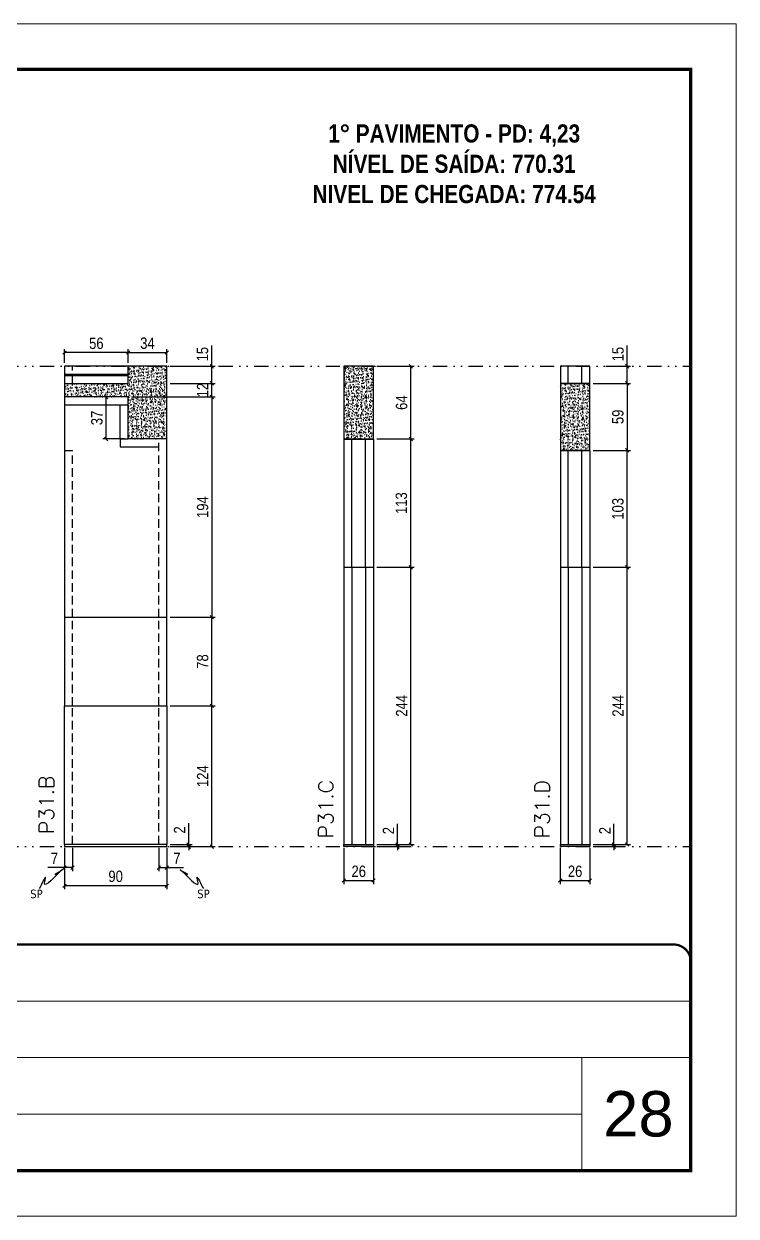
# Model space of a CAD drawing. Header units: millimetres. Extents: x 787 to 8287, y -592 to 17063.
# Drawn here: x 7052 to 7679, y 4003 to 5053 of the extents above; entities that cross this region are included whole.
import ezdxf

# ---------------------------------------------------------------- set-up
doc = ezdxf.new("R2010")
doc.units = ezdxf.units.MM
for name, pattern in [('CONTINUO', [0]), ('DASHED', [0.75, 0.5, -0.25]), ('DIVIDE2', [0.625, 0.25, -0.125, 0, -0.125, 0, -0.125]), ('HIDDEN', [0.375, 0.25, -0.125])]:
    doc.linetypes.add(name, pattern=pattern)
for name, color, linetype, lineweight in [('CARIMBO', 255, 'Continuous', 9), ('Folhas', 255, 'Continuous', 9), ('SARRAFO DE PRESSAO', 251, 'DASHED', 9), ('Texto Seção', 7, 'Continuous', 15)]:
    doc.layers.add(name, color=color, linetype=linetype, lineweight=lineweight)
for name, color, linetype in [('COTA', 241, 'Continuous'), ('NOMENCLATURA', 7, 'Continuous'), ('Nível', 160, 'Continuous'), ('Painéis', 200, 'Continuous'), ('SARR_2.2x7', 40, 'Continuous'), ('Sarrafo de Pressão', 42, 'HIDDEN'), ('texto', 7, 'Continuous')]:
    doc.layers.add(name, color=color, linetype=linetype)
doc.styles.add('ARIAL', font='arial.ttf')
doc.styles.add('COTA TECNICA', font='techl___.ttf', dxfattribs={"height": 10})
doc.styles.add('COTA TECNICA-50', font='techl___.ttf', dxfattribs={"height": 10})
doc.styles.add('REGUA-120', font='ROMANS.shx', dxfattribs={"height": 15})
doc.styles.add('ROMANC', font='techb___.ttf', dxfattribs={"height": 2.5})
doc.styles.get("Standard").update_dxf_attribs({"font": 'arial.ttf'})
doc.dimstyles.new('COTA PAINEL-50', dxfattribs={"dimtxt": 10, "dimasz": 3, "dimexe": 3, "dimexo": 3, "dimgap": 3, "dimtad": 1, "dimdec": 1, "dimzin": 12, "dimdsep": 46, "dimtxsty": 'COTA TECNICA-50', "dimblk1": 'OBLIQUE', "dimblk2": 'OBLIQUE', "dimsah": 1, "dimcen": 0.9, "dimclrd": 4, "dimclre": 4, "dimclrt": 240, "dimadec": 1, "dimazin": 3, "dimtfac": 1, "dimtdec": 1, "dimtmove": 0, "dimatfit": 3, "dimfxl": 0, "dimtolj": 1, "dimtzin": 12, "dimarcsym": 0})
doc.dimstyles.new('PAINEL', dxfattribs={"dimtxt": 10, "dimasz": 3, "dimexe": 3, "dimexo": 3, "dimgap": 3, "dimtad": 1, "dimdec": 1, "dimzin": 12, "dimdsep": 46, "dimtxsty": 'COTA TECNICA', "dimblk1": 'OBLIQUE', "dimblk2": 'OBLIQUE', "dimsah": 1, "dimcen": 0.9, "dimclrd": 4, "dimclre": 4, "dimclrt": 240, "dimadec": 1, "dimazin": 3, "dimtfac": 1, "dimtdec": 1, "dimtmove": 0, "dimatfit": 3, "dimfxl": 0, "dimtolj": 1, "dimtzin": 12, "dimarcsym": 0})
doc.dimstyles.get("Standard").update_dxf_attribs({"dimtxt": 0.18, "dimasz": 0.18, "dimexe": 0.18, "dimexo": 0.0625, "dimgap": 0.09, "dimtad": 0, "dimtih": 1, "dimtoh": 1, "dimdec": 4, "dimzin": 0, "dimdsep": 46, "dimtxsty": 'Standard', "dimcen": 0.09, "dimadec": 0, "dimazin": 0, "dimtfac": 1, "dimtdec": 4, "dimtofl": 0, "dimtmove": 0, "dimatfit": 3, "dimfxl": 0, "dimtolj": 1, "dimtzin": 0, "dimarcsym": 0})

# ---------------------------------------------------------------- blocks, each defined once
blk = doc.blocks.new('9999999999')
at = {"color": 30, "linetype": 'CONTINUO'}
for p, q in [((98564.6, 34379.6), (99584, 34379.6)), ((98564.6, 34329.8), (99488, 34329.8)), ((99584, 34329.8), (99488, 34329.8)), ((99488, 34329.8), (99488, 34230.2)), ((98564.6, 34280), (99488, 34280))]:
    blk.add_line(p, q, dxfattribs=at)
at = {"color": 30, "linetype": 'CONTINUO', "const_width": 2}
blk.add_lwpolyline([(99584, 34230.2), (99584, 34414.4, 0.414214), (99569, 34429.4), (98229, 34429.4, 0.414214), (98214, 34414.4), (98214, 34245.2, 0.414214), (98229, 34230.2), (99584, 34230.2)], format="xyb", dxfattribs=at)
at = {"layer": 'Folhas'}
blk.add_lwpolyline([(98139, 34190.2), (99624, 34190.2), (99624, 35240.2), (98139, 35240.2)], close=True, dxfattribs=at)
at = {"layer": 'Folhas', "color": 30, "const_width": 3}
blk.add_lwpolyline([(98214, 34230.2), (99584, 34230.2), (99584, 35200.2), (98214, 35200.2)], close=True, dxfattribs=at)
blk = doc.blocks.new('_Oblique')
at = {"color": 0, "linetype": 'ByBlock', "lineweight": -2}
blk.add_line((-0.5, -0.5), (0.5, 0.5), dxfattribs=at)
blk = doc.blocks.new('*D721')
at = {"layer": 'COTA', "color": 4, "lineweight": -2}
for p, q in [((7087.7, 4327.1), (7087.7, 4290.7)), ((7177.7, 4327.1), (7177.7, 4290.7)), ((7177.7, 4293.7), (7087.7, 4293.7))]:
    blk.add_line(p, q, dxfattribs=at)
at = {"layer": 'Defpoints', "color": 0}
for p in [(7087.7, 4330.1), (7177.7, 4330.1), (7087.7, 4293.7)]:
    blk.add_point(p, dxfattribs=at)
at = {"layer": 'COTA', "color": 4, "lineweight": -2, "xscale": 3, "yscale": 3, "zscale": 3, "rotation": 180}
blk.add_blockref('_Oblique', (7087.7, 4293.7), dxfattribs=at)
at = {"layer": 'COTA', "color": 4, "lineweight": -2, "xscale": 3, "yscale": 3, "zscale": 3}
blk.add_blockref('_Oblique', (7177.7, 4293.7), dxfattribs=at)
at = {"layer": 'COTA', "color": 240, "insert": (7132.7, 4301.9), "char_height": 10, "attachment_point": 5, "style": 'COTA TECNICA'}
blk.add_mtext('\\A1;90', dxfattribs=at)
blk = doc.blocks.new('*D722')
at = {"layer": 'COTA', "color": 4, "lineweight": -2}
for p, q in [((7170.7, 4327.1), (7170.7, 4306.6)), ((7177.7, 4325.1), (7177.7, 4306.6)), ((7170.7, 4309.6), (7177.7, 4309.6)), ((7177.7, 4309.6), (7192.4, 4309.6))]:
    blk.add_line(p, q, dxfattribs=at)
at = {"layer": 'Defpoints', "color": 0}
for p in [(7170.7, 4330.1), (7177.7, 4328.1), (7177.7, 4309.6)]:
    blk.add_point(p, dxfattribs=at)
at = {"layer": 'COTA', "color": 4, "lineweight": -2, "xscale": 3, "yscale": 3, "zscale": 3, "rotation": 180}
blk.add_blockref('_Oblique', (7170.7, 4309.6), dxfattribs=at)
at = {"layer": 'COTA', "color": 4, "lineweight": -2, "xscale": 3, "yscale": 3, "zscale": 3}
blk.add_blockref('_Oblique', (7177.7, 4309.6), dxfattribs=at)
at = {"layer": 'COTA', "color": 240, "insert": (7186.6, 4317.7), "char_height": 10, "attachment_point": 5, "style": 'COTA TECNICA-50'}
blk.add_mtext('\\A1;7', dxfattribs=at)
blk = doc.blocks.new('*D723')
at = {"layer": 'COTA', "color": 4, "lineweight": -2}
for p, q in [((7094.7, 4327.1), (7094.7, 4306.6)), ((7087.7, 4325.1), (7087.7, 4306.6)), ((7087.7, 4309.6), (7073, 4309.6)), ((7094.7, 4309.6), (7087.7, 4309.6))]:
    blk.add_line(p, q, dxfattribs=at)
at = {"layer": 'Defpoints', "color": 0}
for p in [(7087.7, 4328.1), (7094.7, 4330.1), (7087.7, 4309.6)]:
    blk.add_point(p, dxfattribs=at)
at = {"layer": 'COTA', "color": 4, "lineweight": -2, "xscale": 3, "yscale": 3, "zscale": 3, "rotation": 180}
blk.add_blockref('_Oblique', (7087.7, 4309.6), dxfattribs=at)
at = {"layer": 'COTA', "color": 4, "lineweight": -2, "xscale": 3, "yscale": 3, "zscale": 3}
blk.add_blockref('_Oblique', (7094.7, 4309.6), dxfattribs=at)
at = {"layer": 'COTA', "color": 240, "insert": (7078.8, 4317.7), "char_height": 10, "attachment_point": 5, "style": 'COTA TECNICA-50'}
blk.add_mtext('\\A1;7', dxfattribs=at)
blk = doc.blocks.new('*D724')
at = {"layer": 'COTA', "color": 4, "linetype": 'ByBlock', "lineweight": -2}
for p, q in [((7180.7, 4452.1), (7220.4, 4452.1)), ((7217.4, 4328.1), (7217.4, 4452.1)), ((7180.7, 4328.1), (7220.4, 4328.1))]:
    blk.add_line(p, q, dxfattribs=at)
at = {"layer": 'Defpoints', "color": 0, "linetype": 'ByBlock'}
for p in [(7177.7, 4452.1), (7217.4, 4452.1), (7177.7, 4328.1)]:
    blk.add_point(p, dxfattribs=at)
at = {"layer": 'COTA', "color": 4, "linetype": 'ByBlock', "lineweight": -2, "xscale": 3, "yscale": 3, "zscale": 3}
for p, rotation in [((7217.4, 4452.1), 90), ((7217.4, 4328.1), 270)]:
    blk.add_blockref('_Oblique', p, dxfattribs=dict(at, rotation=rotation))
at = {"layer": 'COTA', "color": 240, "linetype": 'ByBlock', "insert": (7209.3, 4390.1), "char_height": 10, "attachment_point": 5, "rotation": 90, "style": 'COTA TECNICA'}
blk.add_mtext('\\A1;124', dxfattribs=at)
blk = doc.blocks.new('*D725')
at = {"layer": 'COTA', "color": 4, "lineweight": -2}
for p, q in [((7197, 4330.1), (7197, 4348.9)), ((7180.7, 4330.1), (7200, 4330.1)), ((7180.7, 4328.1), (7200, 4328.1)), ((7197, 4328.1), (7197, 4330.1)), ((7197, 4328.1), (7197, 4325.1))]:
    blk.add_line(p, q, dxfattribs=at)
at = {"layer": 'Defpoints', "color": 0}
for p in [(7177.7, 4330.1), (7177.7, 4328.1), (7197, 4328.1)]:
    blk.add_point(p, dxfattribs=at)
at = {"layer": 'COTA', "color": 4, "lineweight": -2, "xscale": 3, "yscale": 3, "zscale": 3}
for p, rotation in [((7197, 4330.1), 270), ((7197, 4328.1), 90)]:
    blk.add_blockref('_Oblique', p, dxfattribs=dict(at, rotation=rotation))
at = {"layer": 'COTA', "color": 240, "insert": (7189, 4342.8), "char_height": 10, "attachment_point": 5, "rotation": 90, "style": 'COTA TECNICA-50'}
blk.add_mtext('\\A1;2', dxfattribs=at)
blk = doc.blocks.new('*D726')
at = {"layer": 'COTA', "color": 4, "linetype": 'ByBlock', "lineweight": -2}
for p, q in [((7180.7, 4452.1), (7220.4, 4452.1)), ((7217.4, 4328.1), (7217.4, 4452.1)), ((7180.7, 4328.1), (7220.4, 4328.1))]:
    blk.add_line(p, q, dxfattribs=at)
at = {"layer": 'Defpoints', "color": 0, "linetype": 'ByBlock'}
for p in [(7177.7, 4452.1), (7217.4, 4452.1), (7177.7, 4328.1)]:
    blk.add_point(p, dxfattribs=at)
at = {"layer": 'COTA', "color": 4, "linetype": 'ByBlock', "lineweight": -2, "xscale": 3, "yscale": 3, "zscale": 3}
for p, rotation in [((7217.4, 4452.1), 90), ((7217.4, 4328.1), 270)]:
    blk.add_blockref('_Oblique', p, dxfattribs=dict(at, rotation=rotation))
at = {"layer": 'COTA', "color": 240, "linetype": 'ByBlock', "insert": (7209.3, 4390.1), "char_height": 10, "attachment_point": 5, "rotation": 90, "style": 'COTA TECNICA'}
blk.add_mtext('\\A1;124', dxfattribs=at)
blk = doc.blocks.new('*D748')
at = {"layer": 'COTA', "color": 4, "lineweight": -2}
for p, q in [((7524.2, 4327.1), (7524.2, 4295.2)), ((7550.2, 4327.1), (7550.2, 4295.2)), ((7524.2, 4298.2), (7550.2, 4298.2))]:
    blk.add_line(p, q, dxfattribs=at)
at = {"layer": 'Defpoints', "color": 0}
for p in [(7524.2, 4330.1), (7550.2, 4330.1), (7550.2, 4298.2)]:
    blk.add_point(p, dxfattribs=at)
at = {"layer": 'COTA', "color": 4, "lineweight": -2, "xscale": 3, "yscale": 3, "zscale": 3, "rotation": 180}
blk.add_blockref('_Oblique', (7524.2, 4298.2), dxfattribs=at)
at = {"layer": 'COTA', "color": 4, "lineweight": -2, "xscale": 3, "yscale": 3, "zscale": 3}
blk.add_blockref('_Oblique', (7550.2, 4298.2), dxfattribs=at)
at = {"layer": 'COTA', "color": 240, "insert": (7537.2, 4306.3), "char_height": 10, "attachment_point": 5, "style": 'COTA TECNICA'}
blk.add_mtext('\\A1;26', dxfattribs=at)
blk = doc.blocks.new('*D749')
at = {"layer": 'COTA', "color": 4, "lineweight": -2}
for p, q in [((7571.4, 4330.1), (7571.4, 4348.2)), ((7553.2, 4330.1), (7574.4, 4330.1)), ((7553.2, 4328.1), (7574.4, 4328.1)), ((7571.4, 4328.1), (7571.4, 4330.1)), ((7571.4, 4328.1), (7571.4, 4325.1))]:
    blk.add_line(p, q, dxfattribs=at)
at = {"layer": 'Defpoints', "color": 0}
for p in [(7550.2, 4330.1), (7550.2, 4328.1), (7571.4, 4330.1)]:
    blk.add_point(p, dxfattribs=at)
at = {"layer": 'COTA', "color": 4, "lineweight": -2, "xscale": 3, "yscale": 3, "zscale": 3}
for p, rotation in [((7571.4, 4330.1), 270), ((7571.4, 4328.1), 90)]:
    blk.add_blockref('_Oblique', p, dxfattribs=dict(at, rotation=rotation))
at = {"layer": 'COTA', "color": 240, "insert": (7563.4, 4342.2), "char_height": 10, "attachment_point": 5, "rotation": 90, "style": 'COTA TECNICA-50'}
blk.add_mtext('\\A1;2', dxfattribs=at)
blk = doc.blocks.new('*D1358')
at = {"layer": 'COTA', "color": 4, "linetype": 'ByBlock', "lineweight": -2}
for p, q in [((7553.2, 4736.1), (7586.1, 4736.1)), ((7583.1, 4736.1), (7583.1, 4677.1)), ((7553.2, 4677.1), (7586.1, 4677.1))]:
    blk.add_line(p, q, dxfattribs=at)
at = {"layer": 'Defpoints', "color": 0, "linetype": 'ByBlock'}
for p in [(7550.2, 4736.1), (7550.2, 4677.1), (7583.1, 4677.1)]:
    blk.add_point(p, dxfattribs=at)
at = {"layer": 'COTA', "color": 4, "linetype": 'ByBlock', "lineweight": -2, "xscale": 3, "yscale": 3, "zscale": 3}
for p, rotation in [((7583.1, 4736.1), 90), ((7583.1, 4677.1), 270)]:
    blk.add_blockref('_Oblique', p, dxfattribs=dict(at, rotation=rotation))
at = {"layer": 'COTA', "color": 240, "linetype": 'ByBlock', "insert": (7574.9, 4706.6), "char_height": 10, "attachment_point": 5, "rotation": 90, "style": 'COTA TECNICA'}
blk.add_mtext('\\A1;59', dxfattribs=at)
blk = doc.blocks.new('*D1359')
at = {"layer": 'COTA', "color": 4, "lineweight": -2}
for p, q in [((7553.2, 4574.1), (7586.1, 4574.1)), ((7583.1, 4330.1), (7583.1, 4574.1)), ((7553.2, 4330.1), (7586.1, 4330.1))]:
    blk.add_line(p, q, dxfattribs=at)
at = {"layer": 'Defpoints', "color": 0}
for p in [(7550.2, 4574.1), (7583.1, 4574.1), (7550.2, 4330.1)]:
    blk.add_point(p, dxfattribs=at)
at = {"layer": 'COTA', "color": 4, "lineweight": -2, "xscale": 3, "yscale": 3, "zscale": 3}
for p, rotation in [((7583.1, 4574.1), 90), ((7583.1, 4330.1), 270)]:
    blk.add_blockref('_Oblique', p, dxfattribs=dict(at, rotation=rotation))
at = {"layer": 'COTA', "color": 240, "insert": (7575, 4452.1), "char_height": 10, "attachment_point": 5, "rotation": 90, "style": 'COTA TECNICA-50'}
blk.add_mtext('\\A1;244', dxfattribs=at)
blk = doc.blocks.new('*D750')
at = {"layer": 'COTA', "color": 4, "lineweight": -2}
for p, q in [((7553.2, 4677.1), (7586.1, 4677.1)), ((7583.1, 4574.1), (7583.1, 4677.1)), ((7553.2, 4574.1), (7586.1, 4574.1))]:
    blk.add_line(p, q, dxfattribs=at)
at = {"layer": 'Defpoints', "color": 0}
for p in [(7550.2, 4677.1), (7583.1, 4677.1), (7550.2, 4574.1)]:
    blk.add_point(p, dxfattribs=at)
at = {"layer": 'COTA', "color": 4, "lineweight": -2, "xscale": 3, "yscale": 3, "zscale": 3}
for p, rotation in [((7583.1, 4677.1), 90), ((7583.1, 4574.1), 270)]:
    blk.add_blockref('_Oblique', p, dxfattribs=dict(at, rotation=rotation))
at = {"layer": 'COTA', "color": 240, "insert": (7574.9, 4625.6), "char_height": 10, "attachment_point": 5, "rotation": 90, "style": 'COTA TECNICA-50'}
blk.add_mtext('\\A1;103', dxfattribs=at)
blk = doc.blocks.new('*D751')
at = {"layer": 'COTA', "color": 4, "lineweight": -2}
for p, q in [((7333.7, 4327.1), (7333.7, 4295.2)), ((7359.7, 4327.1), (7359.7, 4295.2)), ((7333.7, 4298.2), (7359.7, 4298.2))]:
    blk.add_line(p, q, dxfattribs=at)
at = {"layer": 'Defpoints', "color": 0}
for p in [(7333.7, 4330.1), (7359.7, 4330.1), (7359.7, 4298.2)]:
    blk.add_point(p, dxfattribs=at)
at = {"layer": 'COTA', "color": 4, "lineweight": -2, "xscale": 3, "yscale": 3, "zscale": 3, "rotation": 180}
blk.add_blockref('_Oblique', (7333.7, 4298.2), dxfattribs=at)
at = {"layer": 'COTA', "color": 4, "lineweight": -2, "xscale": 3, "yscale": 3, "zscale": 3}
blk.add_blockref('_Oblique', (7359.7, 4298.2), dxfattribs=at)
at = {"layer": 'COTA', "color": 240, "insert": (7346.7, 4306.3), "char_height": 10, "attachment_point": 5, "style": 'COTA TECNICA'}
blk.add_mtext('\\A1;26', dxfattribs=at)
blk = doc.blocks.new('*D752')
at = {"layer": 'COTA', "color": 4, "lineweight": -2}
for p, q in [((7362.7, 4574.1), (7395.6, 4574.1)), ((7392.6, 4330.1), (7392.6, 4574.1)), ((7362.7, 4330.1), (7395.6, 4330.1))]:
    blk.add_line(p, q, dxfattribs=at)
at = {"layer": 'Defpoints', "color": 0}
for p in [(7359.7, 4574.1), (7392.6, 4574.1), (7359.7, 4330.1)]:
    blk.add_point(p, dxfattribs=at)
at = {"layer": 'COTA', "color": 4, "lineweight": -2, "xscale": 3, "yscale": 3, "zscale": 3}
for p, rotation in [((7392.6, 4574.1), 90), ((7392.6, 4330.1), 270)]:
    blk.add_blockref('_Oblique', p, dxfattribs=dict(at, rotation=rotation))
at = {"layer": 'COTA', "color": 240, "insert": (7384.5, 4452.1), "char_height": 10, "attachment_point": 5, "rotation": 90, "style": 'COTA TECNICA'}
blk.add_mtext('\\A1;244', dxfattribs=at)
blk = doc.blocks.new('*D753')
at = {"layer": 'COTA', "color": 4, "lineweight": -2}
for p, q in [((7380.9, 4330.1), (7380.9, 4348.2)), ((7362.7, 4330.1), (7383.9, 4330.1)), ((7362.7, 4328.1), (7383.9, 4328.1)), ((7380.9, 4328.1), (7380.9, 4330.1)), ((7380.9, 4328.1), (7380.9, 4325.1))]:
    blk.add_line(p, q, dxfattribs=at)
at = {"layer": 'Defpoints', "color": 0}
for p in [(7359.7, 4330.1), (7359.7, 4328.1), (7380.9, 4330.1)]:
    blk.add_point(p, dxfattribs=at)
at = {"layer": 'COTA', "color": 4, "lineweight": -2, "xscale": 3, "yscale": 3, "zscale": 3}
for p, rotation in [((7380.9, 4330.1), 270), ((7380.9, 4328.1), 90)]:
    blk.add_blockref('_Oblique', p, dxfattribs=dict(at, rotation=rotation))
at = {"layer": 'COTA', "color": 240, "insert": (7372.9, 4342.2), "char_height": 10, "attachment_point": 5, "rotation": 90, "style": 'COTA TECNICA-50'}
blk.add_mtext('\\A1;2', dxfattribs=at)
blk = doc.blocks.new('*D1360')
at = {"layer": 'COTA', "color": 4, "lineweight": -2}
for p, q in [((7362.7, 4687.1), (7395.6, 4687.1)), ((7392.6, 4574.1), (7392.6, 4687.1)), ((7362.7, 4574.1), (7395.6, 4574.1))]:
    blk.add_line(p, q, dxfattribs=at)
at = {"layer": 'Defpoints', "color": 0}
for p in [(7359.7, 4687.1), (7392.6, 4687.1), (7359.7, 4574.1)]:
    blk.add_point(p, dxfattribs=at)
at = {"layer": 'COTA', "color": 4, "lineweight": -2, "xscale": 3, "yscale": 3, "zscale": 3}
for p, rotation in [((7392.6, 4687.1), 90), ((7392.6, 4574.1), 270)]:
    blk.add_blockref('_Oblique', p, dxfattribs=dict(at, rotation=rotation))
at = {"layer": 'COTA', "color": 240, "insert": (7384.3, 4630.6), "char_height": 10, "attachment_point": 5, "rotation": 90, "style": 'COTA TECNICA-50'}
blk.add_mtext('\\A1;113', dxfattribs=at)
blk = doc.blocks.new('*D1334')
at = {"layer": 'COTA', "color": 4, "lineweight": -2}
for p, q in [((7583.1, 4751.1), (7583.1, 4769.5)), ((7564.3, 4751.1), (7586.1, 4751.1)), ((7583.1, 4736.1), (7583.1, 4751.1)), ((7553.2, 4736.1), (7586.1, 4736.1))]:
    blk.add_line(p, q, dxfattribs=at)
at = {"layer": 'Defpoints', "color": 0}
for p in [(7561.3, 4751.1), (7583.1, 4751.1), (7550.2, 4736.1)]:
    blk.add_point(p, dxfattribs=at)
at = {"layer": 'COTA', "color": 4, "lineweight": -2, "xscale": 3, "yscale": 3, "zscale": 3}
for p, rotation in [((7583.1, 4751.1), 90), ((7583.1, 4736.1), 270)]:
    blk.add_blockref('_Oblique', p, dxfattribs=dict(at, rotation=rotation))
at = {"layer": 'COTA', "color": 240, "insert": (7575, 4761.8), "char_height": 10, "attachment_point": 5, "rotation": 90, "style": 'COTA TECNICA'}
blk.add_mtext('\\A1;15', dxfattribs=at)
blk = doc.blocks.new('*D1335')
at = {"layer": 'COTA', "color": 4, "lineweight": -2}
for p, q in [((7362.7, 4751.1), (7395.6, 4751.1)), ((7392.6, 4687.1), (7392.6, 4751.1)), ((7362.7, 4687.1), (7395.6, 4687.1))]:
    blk.add_line(p, q, dxfattribs=at)
at = {"layer": 'Defpoints', "color": 0}
for p in [(7359.7, 4751.1), (7392.6, 4751.1), (7359.7, 4687.1)]:
    blk.add_point(p, dxfattribs=at)
at = {"layer": 'COTA', "color": 4, "lineweight": -2, "xscale": 3, "yscale": 3, "zscale": 3}
for p, rotation in [((7392.6, 4751.1), 90), ((7392.6, 4687.1), 270)]:
    blk.add_blockref('_Oblique', p, dxfattribs=dict(at, rotation=rotation))
at = {"layer": 'COTA', "color": 240, "insert": (7384.5, 4719.1), "char_height": 10, "attachment_point": 5, "rotation": 90, "style": 'COTA TECNICA'}
blk.add_mtext('\\A1;64', dxfattribs=at)
blk = doc.blocks.new('*D1603')
at = {"layer": 'COTA', "color": 4, "lineweight": -2}
for p, q in [((7180.7, 4530.1), (7220.4, 4530.1)), ((7217.4, 4452.1), (7217.4, 4530.1)), ((7180.7, 4452.1), (7220.4, 4452.1))]:
    blk.add_line(p, q, dxfattribs=at)
at = {"layer": 'Defpoints', "color": 0}
for p in [(7177.7, 4530.1), (7217.4, 4530.1), (7177.7, 4452.1)]:
    blk.add_point(p, dxfattribs=at)
at = {"layer": 'COTA', "color": 4, "lineweight": -2, "xscale": 3, "yscale": 3, "zscale": 3}
for p, rotation in [((7217.4, 4530.1), 90), ((7217.4, 4452.1), 270)]:
    blk.add_blockref('_Oblique', p, dxfattribs=dict(at, rotation=rotation))
at = {"layer": 'COTA', "color": 240, "insert": (7209.3, 4491.1), "char_height": 10, "attachment_point": 5, "rotation": 90, "style": 'COTA TECNICA-50'}
blk.add_mtext('\\A1;78', dxfattribs=at)
blk = doc.blocks.new('*D1604')
at = {"layer": 'COTA', "color": 4, "lineweight": -2}
for p, q in [((7146.7, 4724.1), (7220.4, 4724.1)), ((7217.4, 4724.1), (7217.4, 4530.1)), ((7180.7, 4530.1), (7220.4, 4530.1))]:
    blk.add_line(p, q, dxfattribs=at)
at = {"layer": 'Defpoints', "color": 0}
for p in [(7143.7, 4724.1), (7177.7, 4530.1), (7217.4, 4530.1)]:
    blk.add_point(p, dxfattribs=at)
at = {"layer": 'COTA', "color": 4, "lineweight": -2, "xscale": 3, "yscale": 3, "zscale": 3}
for p, rotation in [((7217.4, 4724.1), 90), ((7217.4, 4530.1), 270)]:
    blk.add_blockref('_Oblique', p, dxfattribs=dict(at, rotation=rotation))
at = {"layer": 'COTA', "color": 240, "insert": (7209.3, 4627.1), "char_height": 10, "attachment_point": 5, "rotation": 90, "style": 'COTA TECNICA-50'}
blk.add_mtext('\\A1;194', dxfattribs=at)
blk = doc.blocks.new('*D1608')
at = {"layer": 'COTA', "color": 4, "lineweight": -2}
for p, q in [((7180.7, 4736.1), (7220.4, 4736.1)), ((7217.4, 4724.1), (7217.4, 4736.1)), ((7180.7, 4724.1), (7220.4, 4724.1))]:
    blk.add_line(p, q, dxfattribs=at)
at = {"layer": 'Defpoints', "color": 0}
for p in [(7177.7, 4736.1), (7217.4, 4736.1), (7177.7, 4724.1)]:
    blk.add_point(p, dxfattribs=at)
at = {"layer": 'COTA', "color": 4, "lineweight": -2, "xscale": 3, "yscale": 3, "zscale": 3}
for p, rotation in [((7217.4, 4736.1), 90), ((7217.4, 4724.1), 270)]:
    blk.add_blockref('_Oblique', p, dxfattribs=dict(at, rotation=rotation))
at = {"layer": 'COTA', "color": 240, "insert": (7209.3, 4730.1), "char_height": 10, "attachment_point": 5, "rotation": 90, "style": 'COTA TECNICA'}
blk.add_mtext('\\A1;12', dxfattribs=at)
blk = doc.blocks.new('*D1609')
at = {"layer": 'COTA', "color": 4, "lineweight": -2}
for p, q in [((7217.4, 4751.1), (7217.4, 4769.5)), ((7180.7, 4751.1), (7220.4, 4751.1)), ((7217.4, 4736.1), (7217.4, 4751.1)), ((7180.7, 4736.1), (7220.4, 4736.1))]:
    blk.add_line(p, q, dxfattribs=at)
at = {"layer": 'Defpoints', "color": 0}
for p in [(7177.7, 4751.1), (7217.4, 4751.1), (7177.7, 4736.1)]:
    blk.add_point(p, dxfattribs=at)
at = {"layer": 'COTA', "color": 4, "lineweight": -2, "xscale": 3, "yscale": 3, "zscale": 3}
for p, rotation in [((7217.4, 4751.1), 90), ((7217.4, 4736.1), 270)]:
    blk.add_blockref('_Oblique', p, dxfattribs=dict(at, rotation=rotation))
at = {"layer": 'COTA', "color": 240, "insert": (7209.2, 4761.8), "char_height": 10, "attachment_point": 5, "rotation": 90, "style": 'COTA TECNICA'}
blk.add_mtext('\\A1;15', dxfattribs=at)
blk = doc.blocks.new('*D1602')
at = {"layer": 'COTA', "color": 4, "lineweight": -2}
for p, q in [((7087.7, 4754.1), (7087.7, 4766.2)), ((7143.7, 4763.2), (7087.7, 4763.2)), ((7143.7, 4754.1), (7143.7, 4766.2))]:
    blk.add_line(p, q, dxfattribs=at)
at = {"layer": 'Defpoints', "color": 0}
for p in [(7087.7, 4763.2), (7087.7, 4751.1), (7143.7, 4751.1)]:
    blk.add_point(p, dxfattribs=at)
at = {"layer": 'COTA', "color": 4, "lineweight": -2, "xscale": 3, "yscale": 3, "zscale": 3, "rotation": 180}
blk.add_blockref('_Oblique', (7087.7, 4763.2), dxfattribs=at)
at = {"layer": 'COTA', "color": 4, "lineweight": -2, "xscale": 3, "yscale": 3, "zscale": 3}
blk.add_blockref('_Oblique', (7143.7, 4763.2), dxfattribs=at)
at = {"layer": 'COTA', "color": 240, "insert": (7115.7, 4771.3), "char_height": 10, "attachment_point": 5, "style": 'COTA TECNICA-50'}
blk.add_mtext('\\A1;56', dxfattribs=at)
blk = doc.blocks.new('*D1614')
at = {"layer": 'Defpoints', "color": 0}
for p in [(7124.4, 4724.1), (7143.7, 4724.1), (7143.7, 4687.1)]:
    blk.add_point(p, dxfattribs=at)
at = {"layer": 'Painéis', "color": 4, "lineweight": -2}
for p, q in [((7140.7, 4724.1), (7121.4, 4724.1)), ((7124.4, 4687.1), (7124.4, 4724.1)), ((7140.7, 4687.1), (7121.4, 4687.1))]:
    blk.add_line(p, q, dxfattribs=at)
at = {"layer": 'Painéis', "color": 4, "lineweight": -2, "xscale": 3, "yscale": 3, "zscale": 3}
for p, rotation in [((7124.4, 4724.1), 90), ((7124.4, 4687.1), 270)]:
    blk.add_blockref('_Oblique', p, dxfattribs=dict(at, rotation=rotation))
at = {"layer": 'Painéis', "color": 240, "insert": (7116.2, 4705.6), "char_height": 10, "attachment_point": 5, "rotation": 90, "style": 'COTA TECNICA'}
blk.add_mtext('\\A1;37', dxfattribs=at)
blk = doc.blocks.new('*D1615')
at = {"layer": 'Defpoints', "color": 0}
for p in [(7177.7, 4763.2), (7143.7, 4751.1), (7177.7, 4751.1)]:
    blk.add_point(p, dxfattribs=at)
at = {"layer": 'Painéis', "color": 4, "lineweight": -2}
for p, q in [((7143.7, 4754.1), (7143.7, 4766.2)), ((7143.7, 4763.2), (7177.7, 4763.2)), ((7177.7, 4754.1), (7177.7, 4766.2))]:
    blk.add_line(p, q, dxfattribs=at)
at = {"layer": 'Painéis', "color": 4, "lineweight": -2, "xscale": 3, "yscale": 3, "zscale": 3, "rotation": 180}
blk.add_blockref('_Oblique', (7143.7, 4763.2), dxfattribs=at)
at = {"layer": 'Painéis', "color": 4, "lineweight": -2, "xscale": 3, "yscale": 3, "zscale": 3}
blk.add_blockref('_Oblique', (7177.7, 4763.2), dxfattribs=at)
at = {"layer": 'Painéis', "color": 240, "insert": (7160.7, 4771.4), "char_height": 10, "attachment_point": 5, "style": 'COTA TECNICA'}
blk.add_mtext('\\A1;34', dxfattribs=at)

msp = doc.modelspace()

# ---------------------------------------------------------------- hatches: boundary and pattern name
at = {"layer": 'COTA', "linetype": 'ByBlock'}
h = msp.add_hatch(dxfattribs=at)
h.set_pattern_fill('AR-CONC', color=256, scale=0.03)
h.set_pattern_definition([(50, (-1944.511, 639.1103), (5.46554, -0.4781726), [0.5715, -6.2865]), (355, (-1944.511, 639.1103), (-1.0573026, 5.7317054), [0.4572, -5.0292175]), (100.451445, (-1944.056, 639.0705), (4.4082374, 5.2535326), [0.4857003, -5.3427073]), (46.1842, (-1944.511, 640.6343), (8.132371, -1.26127), [0.85725, -9.42975]), (96.63556, (-1943.8335, 640.529), (7.122124, 7.422784), [0.728551, -8.014068]), (351.18415, (-1944.511, 640.634), (7.122124, 7.422784), [0.685799, -7.543792]), (21, (-1943.749, 640.2533), (4.5484317, -3.067956), [0.5715, -6.2865]), (326, (-1943.749, 640.2533), (1.854061, 5.525639), [0.4572, -5.0292]), (71.451445, (-1943.37, 639.9977), (6.4024926, 2.457683), [0.4857003, -5.342698]), (37.5, (-1944.5112, 639.1103), (0.0926581, 2.53665117), [0, -4.96824, 0, -5.1054, 0, -5.04825]), (7.5, (-1944.5112, 639.1103), (2.0045899, 3.00541724), [0, -2.91084, 0, -4.85394, 0, -1.92405]), (327.5, (-1946.2105, 639.1103), (4.06771786, -0.1718623), [0, -1.905, 0, -5.9436, 0, -7.8867]), (317.5, (-1946.9725, 639.1103), (4.4438754, 0.7627947), [0, -2.4765, 0, -3.94716, 0, -5.6007])])
h.paths.add_polyline_path([(7087.71, 4736.1), (7143.71, 4736.1), (7143.71, 4751.1), (7177.71, 4751.1), (7177.71, 4687.1), (7143.71, 4687.1), (7143.71, 4724.1), (7087.71, 4724.1)])
h = msp.add_hatch(dxfattribs=at)
h.set_pattern_fill('AR-CONC', color=256, scale=0.03)
h.set_pattern_definition([(50, (-1755.379, 634.1103), (5.46554, -0.4781726), [0.5715, -6.2865]), (355, (-1755.379, 634.1103), (-1.0573026, 5.7317054), [0.4572, -5.0292175]), (100.451445, (-1754.9237, 634.0705), (4.4082374, 5.2535326), [0.4857003, -5.3427073]), (46.1842, (-1755.379, 635.6343), (8.132371, -1.26127), [0.85725, -9.42975]), (96.63556, (-1754.7015, 635.529), (7.122124, 7.422784), [0.728551, -8.014068]), (351.18415, (-1755.379, 635.634), (7.122124, 7.422784), [0.685799, -7.543792]), (21, (-1754.617, 635.2533), (4.5484317, -3.067956), [0.5715, -6.2865]), (326, (-1754.617, 635.2533), (1.854061, 5.525639), [0.4572, -5.0292]), (71.451445, (-1754.238, 634.9977), (6.4024926, 2.457683), [0.4857003, -5.342698]), (37.5, (-1755.3792, 634.1103), (0.0926581, 2.53665117), [0, -4.96824, 0, -5.1054, 0, -5.04825]), (7.5, (-1755.3792, 634.1103), (2.0045899, 3.00541724), [0, -2.91084, 0, -4.85394, 0, -1.92405]), (327.5, (-1757.0784, 634.1103), (4.06771786, -0.1718623), [0, -1.905, 0, -5.9436, 0, -7.8867]), (317.5, (-1757.8404, 634.1103), (4.4438754, 0.7627947), [0, -2.4765, 0, -3.94716, 0, -5.6007])])
h.paths.add_polyline_path([(7359.74, 4751.1), (7333.74, 4751.1), (7333.74, 4687.08), (7359.74, 4687.08)])
h = msp.add_hatch(dxfattribs=at)
h.set_pattern_fill('AR-CONC', color=256, scale=0.03)
h.set_pattern_definition([(50, (-1564.8893, 624.1103), (5.46554, -0.4781726), [0.5715, -6.2865]), (355, (-1564.8893, 624.1103), (-1.0573026, 5.7317054), [0.4572, -5.0292175]), (100.451445, (-1564.434, 624.0705), (4.4082374, 5.2535326), [0.4857003, -5.3427073]), (46.1842, (-1564.889, 625.6343), (8.132371, -1.26127), [0.85725, -9.42975]), (96.63556, (-1564.212, 625.529), (7.122124, 7.422784), [0.728551, -8.014068]), (351.18415, (-1564.889, 625.634), (7.122124, 7.422784), [0.685799, -7.543792]), (21, (-1564.1273, 625.2533), (4.5484317, -3.067956), [0.5715, -6.2865]), (326, (-1564.1273, 625.2533), (1.854061, 5.525639), [0.4572, -5.0292]), (71.451445, (-1563.7483, 624.9977), (6.4024926, 2.457683), [0.4857003, -5.342698]), (37.5, (-1564.8893, 624.1103), (0.0926581, 2.53665117), [0, -4.96824, 0, -5.1054, 0, -5.04825]), (7.5, (-1564.8893, 624.1103), (2.0045899, 3.00541724), [0, -2.91084, 0, -4.85394, 0, -1.92405]), (327.5, (-1566.5886, 624.1103), (4.06771786, -0.1718623), [0, -1.905, 0, -5.9436, 0, -7.8867]), (317.5, (-1567.3506, 624.1103), (4.4438754, 0.7627947), [0, -2.4765, 0, -3.94716, 0, -5.6007])])
h.paths.add_polyline_path([(7550.23, 4736.1), (7524.23, 4736.1), (7524.23, 4677.08), (7550.23, 4677.08)])

# ---------------------------------------------------------------- linework, layer by layer
for p, q in [((7177.71, 4751.1), (7087.71, 4751.1)), ((7087.71, 4751.1), (7087.71, 4724.1)), ((7177.71, 4687.1), (7177.71, 4751.1)), ((7087.71, 4724.1), (7087.71, 4724.1))]:
    msp.add_line(p, q, dxfattribs=at)
for points in [[(7333.74, 4687.08), (7359.74, 4687.08), (7359.74, 4751.1), (7333.74, 4751.1)], [(7524.23, 4677.08), (7550.23, 4677.08), (7550.23, 4736.1), (7524.23, 4736.1)]]:
    msp.add_lwpolyline(points, close=True, dxfattribs=at)
at = {"layer": 'Nível', "color": 4, "linetype": 'DIVIDE2', "ltscale": 50}
for p, q in [((6720.07, 4751.1), (7639, 4751.1)), ((6720.07, 4328.1), (7639, 4328.1))]:
    msp.add_line(p, q, dxfattribs=at)
at = {"layer": 'Painéis'}
for p, q in [((7143.71, 4724.1), (7087.71, 4724.1)), ((7087.71, 4724.1), (7087.71, 4452.1)), ((7143.71, 4687.1), (7143.71, 4724.1)), ((7177.71, 4687.1), (7143.71, 4687.1)), ((7177.71, 4452.1), (7177.71, 4687.1)), ((7333.74, 4687.08), (7333.74, 4330.1)), ((7333.74, 4687.08), (7359.74, 4687.08)), ((7359.74, 4687.08), (7333.74, 4687.08)), ((7359.74, 4687.08), (7359.74, 4330.1)), ((7524.23, 4677.08), (7524.23, 4330.1)), ((7524.23, 4677.08), (7550.23, 4677.08)), ((7550.23, 4677.08), (7524.23, 4677.08)), ((7550.23, 4677.08), (7550.23, 4330.1)), ((7333.74, 4574.1), (7359.74, 4574.1)), ((7524.23, 4574.1), (7550.23, 4574.1)), ((7087.71, 4530.1), (7177.71, 4530.1)), ((7333.74, 4330.1), (7359.74, 4330.1)), ((7333.74, 4330.1), (7359.74, 4330.1)), ((7333.74, 4328.1), (7333.74, 4330.1)), ((7359.74, 4328.1), (7333.74, 4328.1)), ((7359.74, 4330.1), (7359.74, 4328.1)), ((7524.23, 4330.1), (7550.23, 4330.1)), ((7524.23, 4330.1), (7550.23, 4330.1)), ((7524.23, 4328.1), (7524.23, 4330.1)), ((7550.23, 4328.1), (7524.23, 4328.1)), ((7550.23, 4330.1), (7550.23, 4328.1))]:
    msp.add_line(p, q, dxfattribs=at)
for points in [[(7143.71, 4751.1), (7087.71, 4751.1), (7087.71, 4736.1), (7143.71, 4736.1)], [(7524.23, 4736.1), (7550.23, 4736.1), (7550.23, 4751.1), (7524.23, 4751.1)], [(7087.71, 4452.1), (7177.71, 4452.1), (7177.71, 4330.1), (7087.71, 4330.1)], [(7087.71, 4328.1), (7177.71, 4328.1), (7177.71, 4330.1), (7087.71, 4330.1)]]:
    msp.add_lwpolyline(points, close=True, dxfattribs=at)
at = {"layer": 'SARR_2.2x7'}
for p, q in [((7531.23, 4736.1), (7531.23, 4751.1)), ((7543.23, 4736.1), (7543.23, 4751.1)), ((7087.71, 4744.1), (7143.71, 4744.1)), ((7087.71, 4743.1), (7143.71, 4743.1)), ((7087.71, 4717.1), (7143.71, 4717.1)), ((7136.71, 4687.1), (7136.71, 4717.1)), ((7136.71, 4687.1), (7143.71, 4687.1)), ((7136.71, 4687.1), (7136.71, 4680.1)), ((7340.74, 4574.1), (7340.74, 4687.08)), ((7352.74, 4574.1), (7352.74, 4687.08)), ((7136.71, 4680.1), (7170.71, 4680.1)), ((7531.23, 4574.1), (7531.23, 4677.08)), ((7543.23, 4574.1), (7543.23, 4677.08)), ((7340.74, 4574.1), (7340.74, 4330.1)), ((7352.74, 4574.1), (7352.74, 4330.1)), ((7531.23, 4574.1), (7531.23, 4330.1)), ((7543.23, 4574.1), (7543.23, 4330.1))]:
    msp.add_line(p, q, dxfattribs=at)
at = {"layer": 'Sarrafo de Pressão', "ltscale": 30}
for p, q in [((7094.71, 4736.1), (7094.71, 4751.1)), ((7170.71, 4530.1), (7170.71, 4687.1)), ((7087.71, 4677.1), (7094.71, 4677.1)), ((7094.71, 4530.1), (7094.71, 4677.1)), ((7094.71, 4452.1), (7094.71, 4530.1)), ((7170.71, 4452.1), (7170.71, 4530.1)), ((7094.71, 4330.1), (7094.71, 4452.1)), ((7170.71, 4330.1), (7170.71, 4452.1))]:
    msp.add_line(p, q, dxfattribs=at)

# ---------------------------------------------------------------- block references
at = {"layer": 'SARRAFO DE PRESSAO', "color": 6, "linetype": 'ByBlock'}
msp.add_blockref('9999999999', (-91944.98, -30187.51), dxfattribs=at)

# ---------------------------------------------------------------- texts
at = {"layer": 'CARIMBO', "style": 'ARIAL'}
msp.add_text('28', height=40, dxfattribs=at).set_placement((7561.86, 4072.84))
at = {"layer": 'NOMENCLATURA', "color": 2, "insert": (7430.74, 4990.83), "char_height": 16, "attachment_point": 2, "style": 'ROMANC'}
msp.add_mtext_dynamic_manual_height_columns('\\P1° PAVIMENTO - PD: 4,23\\PNÍVEL DE SAÍDA: 770.31\\PNIVEL DE CHEGADA: 774.54', width=328.3607, gutter_width=1, heights=[0], dxfattribs=at)
at = {"layer": 'texto', "color": 0, "char_height": 7.5, "attachment_point": 5}
for insert in [(7062.93, 4286.43), (7209.96, 4286.43)]:
    msp.add_mtext('{\\fTahoma|b0|i0|c0|p34;\\C4;SP}', dxfattribs=dict(at, insert=insert))
at = {"layer": 'Texto Seção', "char_height": 13, "width": 285.3299, "attachment_point": 7, "rotation": 90, "style": 'REGUA-120'}
for s, insert in [('P31.B', (7078.37, 4339.35)), ('P31.C', (7324.29, 4335.51)), ('\\pt52;P31.D', (7514.78, 4335.51))]:
    msp.add_mtext(s, dxfattribs=dict(at, insert=insert))

# ---------------------------------------------------------------- dimensions: what is measured, and where the dimension line sits
at = {"layer": 'COTA'}
for base, p1, p2, angle, dimstyle, picture, middle in [((7087.71, 4763.2), (7143.71, 4751.1), (7087.71, 4751.1), 0, 'COTA PAINEL-50', '*D1602', (7115.71, 4771.31)), ((7217.35, 4751.1), (7177.71, 4736.1), (7177.71, 4751.1), 90, 'PAINEL', '*D1609', (7209.24, 4761.79)), ((7583.09, 4751.1), (7550.23, 4736.1), (7561.34, 4751.1), 90, 'PAINEL', '*D1334', (7574.98, 4761.79)), ((7392.56, 4751.1), (7359.74, 4687.08), (7359.74, 4751.1), 90, 'PAINEL', '*D1335', (7384.46, 4719.09)), ((7217.35, 4530.1), (7143.71, 4724.1), (7177.71, 4530.1), 90, 'COTA PAINEL-50', '*D1604', (7209.25, 4627.1)), ((7583.09, 4677.08), (7550.23, 4574.1), (7550.23, 4677.08), 90, 'COTA PAINEL-50', '*D750', (7574.87, 4625.59)), ((7583.09, 4574.1), (7550.23, 4330.1), (7550.23, 4574.1), 90, 'COTA PAINEL-50', '*D1359', (7575.01, 4452.1)), ((7217.35, 4530.1), (7177.71, 4452.1), (7177.71, 4530.1), 90, 'COTA PAINEL-50', '*D1603', (7209.26, 4491.1)), ((7087.71, 4309.59), (7094.71, 4330.1), (7087.71, 4328.1), 180, 'COTA PAINEL-50', '*D723', (7078.85, 4317.67))]:
    dim = msp.add_linear_dim(base=base, p1=p1, p2=p2, angle=angle, dimstyle=dimstyle, dxfattribs=at)
    dim.commit()
    dim.dimension.update_dxf_attribs({"geometry": picture, "text_midpoint": middle})
for base, p1, p2, dimstyle, picture, middle in [((7217.35, 4736.1), (7177.71, 4724.1), (7177.71, 4736.1), 'PAINEL', '*D1608', (7217.35, 4730.1)), ((7392.56, 4687.08), (7359.74, 4574.1), (7359.74, 4687.08), 'COTA PAINEL-50', '*D1360', (7392.56, 4630.59)), ((7196.97, 4328.1), (7177.71, 4330.1), (7177.71, 4328.1), 'COTA PAINEL-50', '*D725', (7196.97, 4342.85)), ((7380.94, 4330.1), (7359.74, 4328.1), (7359.74, 4330.1), 'COTA PAINEL-50', '*D753', (7380.94, 4342.16)), ((7571.43, 4330.1), (7550.23, 4328.1), (7550.23, 4330.1), 'COTA PAINEL-50', '*D749', (7571.43, 4342.16))]:
    dim = msp.add_linear_dim(base=base, p1=p1, p2=p2, angle=90, dimstyle=dimstyle, dxfattribs=at)
    dim.commit()
    dim.dimension.update_dxf_attribs({"geometry": picture, "text_midpoint": middle, "dimtype": 160})
at = {"layer": 'COTA', "linetype": 'ByBlock'}
dim = msp.add_linear_dim(base=(7583.09, 4677.08), p1=(7550.23, 4736.1), p2=(7550.23, 4677.08), angle=90, dimstyle='PAINEL', dxfattribs=at)
dim.commit()
dim.dimension.update_dxf_attribs({"geometry": '*D1358', "text_midpoint": (7574.95, 4706.59)})
at = {"layer": 'COTA'}
for base, p1, p2, angle, picture, middle in [((7392.56, 4574.1), (7359.74, 4330.1), (7359.74, 4574.1), 90, '*D752', (7384.49, 4452.1)), ((7087.71, 4293.74), (7177.71, 4330.1), (7087.71, 4330.1), 180, '*D721', (7132.71, 4301.87))]:
    dim = msp.add_linear_dim(base=base, p1=p1, p2=p2, angle=angle, dimstyle='PAINEL', override={"dimarcsym": 2}, dxfattribs=at)
    dim.commit()
    dim.dimension.update_dxf_attribs({"geometry": picture, "text_midpoint": middle})
at = {"layer": 'COTA', "linetype": 'ByBlock'}
for picture in ['*D724', '*D726']:
    dim = msp.add_aligned_dim(p1=(7177.71, 4328.1), p2=(7177.71, 4452.1), distance=-39.64, dimstyle='PAINEL', dxfattribs=at)
    dim.commit()
    dim.dimension.update_dxf_attribs({"geometry": picture, "text_midpoint": (7209.28, 4390.1)})
at = {"layer": 'COTA'}
dim = msp.add_linear_dim(base=(7177.71, 4309.59), p1=(7170.71, 4330.1), p2=(7177.71, 4328.1), dimstyle='COTA PAINEL-50', dxfattribs=at)
dim.commit()
dim.dimension.update_dxf_attribs({"geometry": '*D722', "text_midpoint": (7186.58, 4317.67)})
for base, p1, p2, picture, middle in [((7359.74, 4298.21), (7333.74, 4330.1), (7359.74, 4330.1), '*D751', (7346.74, 4306.31)), ((7550.23, 4298.21), (7524.23, 4330.1), (7550.23, 4330.1), '*D748', (7537.23, 4306.31))]:
    dim = msp.add_linear_dim(base=base, p1=p1, p2=p2, dimstyle='PAINEL', override={"dimarcsym": 2}, dxfattribs=at)
    dim.commit()
    dim.dimension.update_dxf_attribs({"geometry": picture, "text_midpoint": middle})
at = {"layer": 'Painéis'}
dim = msp.add_linear_dim(base=(7177.71, 4763.2), p1=(7143.71, 4751.1), p2=(7177.71, 4751.1), dimstyle='PAINEL', dxfattribs=at)
dim.commit()
dim.dimension.update_dxf_attribs({"geometry": '*D1615', "text_midpoint": (7160.71, 4771.42)})
dim = msp.add_linear_dim(base=(7124.42, 4724.1), p1=(7143.71, 4687.1), p2=(7143.71, 4724.1), angle=90, dimstyle='PAINEL', dxfattribs=at)
dim.commit()
dim.dimension.update_dxf_attribs({"geometry": '*D1614', "text_midpoint": (7116.21, 4705.6)})

# ---------------------------------------------------------------- leaders
at = {"layer": 'COTA', "path_type": 1}
for points in [[(7085.88, 4307.92), (7070.1, 4296.09), (7071.02, 4300.89), (7065.47, 4291.11)], [(7189.54, 4307.92), (7205.33, 4296.09), (7204.4, 4300.89), (7209.95, 4291.11)]]:
    msp.add_leader(points, dimstyle='Standard', override={"dimasz": 8}, dxfattribs=at)

doc.saveas('drawing.dxf')
